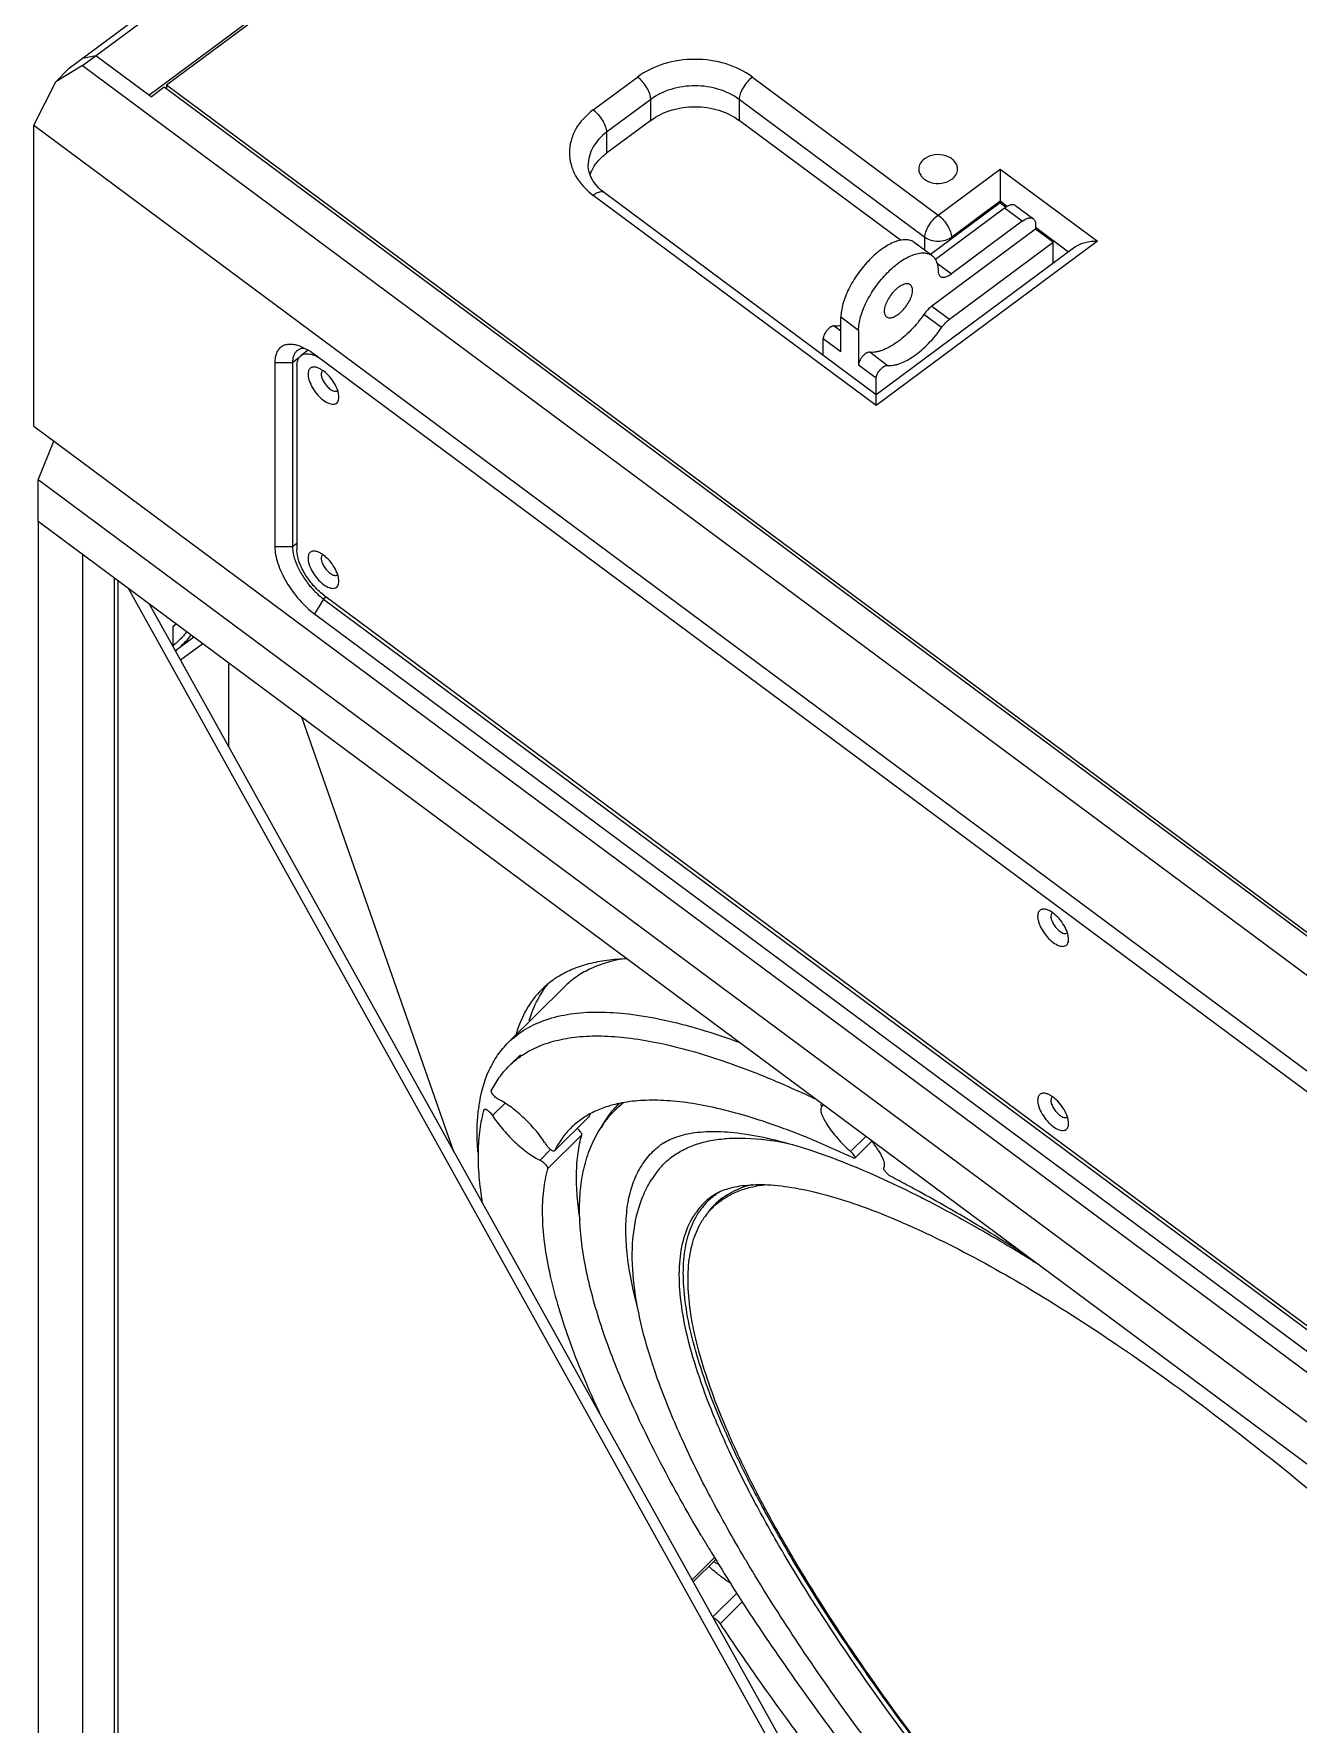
# Model space of a CAD drawing. Header units: millimetres. Extents: x 0 to 9253, y 0 to 2730.
# Drawn here: x 6046.7 to 6248.9, y 1097.7 to 1368.1 of the extents above; entities that cross this region are included whole.
import ezdxf

# ---------------------------------------------------------------- set-up
doc = ezdxf.new("R2010")
doc.units = ezdxf.units.MM
doc.layers.get('0').update_dxf_attribs({"lineweight": 13})

msp = doc.modelspace()

# ---------------------------------------------------------------- linework, layer by layer
at = {"color": 7, "linetype": 'Continuous'}
for p, q in [((6052.36, 1362.57), (6497.83, 1693.62)), ((6054.48, 1363), (6499.95, 1694.05)), ((6065.08, 1358.27), (6506.32, 1686.17)), ((6504.2, 1684.07), (6067.91, 1359.85)), ((6054.48, 1363), (6050.23, 1360.42)), ((6056.6, 1364.58), (6054.48, 1364.14)), ((6054.48, 1363), (6379.04, 1121.8)), ((6065.44, 1358.01), (6056.6, 1364.58)), ((6046.7, 1353.49), (6050.23, 1360.42)), ((6050.23, 1360.42), (6052.36, 1362.57)), ((6136.15, 1355.91), (6143.22, 1361.16)), ((6161.6, 1361.16), (6191.3, 1339.09)), ((6065.44, 1358.01), (6067.56, 1359.58)), ((6067.56, 1359.58), (6374.44, 1131.52)), ((6067.91, 1359.85), (6067.91, 1359.32)), ((6374.8, 1131.79), (6067.91, 1359.85)), ((6145.34, 1357.58), (6138.27, 1352.32)), ((6145.34, 1354.23), (6145.34, 1357.58)), ((6159.48, 1357.58), (6159.48, 1354.23)), ((6189.18, 1335.51), (6159.48, 1357.58)), ((6046.7, 1305.31), (6046.7, 1353.49)), ((6046.7, 1353.49), (6369.85, 1113.35)), ((6145.34, 1354.23), (6138.27, 1348.98)), ((6138.27, 1352.32), (6138.27, 1348.98)), ((6185.28, 1335.06), (6159.48, 1354.23)), ((6191.3, 1339.09), (6201.2, 1346.45)), ((6201.2, 1346.45), (6201.2, 1341.06)), ((6201.2, 1346.45), (6216.76, 1334.89)), ((6181.4, 1308.61), (6136.15, 1342.24)), ((6181.4, 1310.34), (6137.94, 1342.64)), ((6201.2, 1341.06), (6190.07, 1332.78)), ((6201.2, 1341.29), (6193.42, 1335.51)), ((6202.32, 1340.45), (6201.2, 1341.29)), ((6201.2, 1341.06), (6202.15, 1340.35)), ((6201.91, 1340.19), (6190.86, 1331.98)), ((6204.74, 1338.09), (6201.91, 1340.19)), ((6203.7, 1340.59), (6206.53, 1338.49)), ((6206.86, 1336.85), (6190.29, 1324.54)), ((6204.74, 1338.09), (6193.42, 1329.68)), ((6206.86, 1337.66), (6206.86, 1336.85)), ((6212.12, 1333.17), (6206.86, 1337.08)), ((6209.69, 1334.75), (6206.86, 1336.85)), ((6216.76, 1334.89), (6181.4, 1308.61)), ((6213.18, 1333.96), (6181.4, 1310.34)), ((6190.31, 1332.61), (6187.48, 1334.71)), ((6189.18, 1333.44), (6189.18, 1335.51)), ((6193.12, 1322.44), (6209.69, 1334.75)), ((6193.42, 1335.51), (6193.42, 1335.28)), ((6209.69, 1331.36), (6209.69, 1334.75)), ((6191.12, 1331.39), (6193.42, 1329.68)), ((6175.75, 1317.19), (6175.75, 1322.75)), ((6178.57, 1320.65), (6175.75, 1322.75)), ((6191.85, 1321.1), (6189.02, 1323.21)), ((6190.29, 1324.54), (6193.12, 1322.44)), ((6174.69, 1321.35), (6175.75, 1320.57)), ((6178.57, 1320.65), (6178.57, 1315.09)), ((6090.56, 1317.46), (6089.44, 1316.62)), ((6324.95, 1143.37), (6091.6, 1316.78)), ((6172.92, 1316.92), (6172.73, 1316.78)), ((6172.92, 1316.65), (6172.92, 1319.29)), ((6175.75, 1317.19), (6172.92, 1319.29)), ((6183.17, 1315.05), (6180.35, 1317.15)), ((6085.24, 1315.48), (6085.24, 1286.04)), ((6088.06, 1315.48), (6085.24, 1315.48)), ((6089.09, 1316.25), (6088.06, 1315.48)), ((6088.06, 1315.48), (6088.06, 1286.04)), ((6088.77, 1314.96), (6088.77, 1285.52)), ((6181.4, 1312.98), (6178.57, 1315.09)), ((6181.4, 1310.34), (6181.4, 1312.98)), ((6181.4, 1308.61), (6181.4, 1310.34)), ((6046.7, 1305.31), (6369.85, 1065.17)), ((6047.41, 1296.76), (6049.9, 1302.94)), ((6047.41, 1290.07), (6047.41, 1296.76)), ((6369.14, 1057.66), (6047.41, 1296.76)), ((6369.14, 1050.97), (6047.41, 1290.07)), ((6047.41, 1290.06), (6047.41, 959.51)), ((6054.48, 1284.81), (6047.41, 1290.06)), ((6054.48, 1284.81), (6054.48, 960.95)), ((6088.06, 1286.04), (6085.24, 1286.04)), ((6088.77, 1286.57), (6088.06, 1286.04)), ((6059.55, 1281.04), (6059.55, 964.88)), ((6060.13, 1280.61), (6060.13, 963.83)), ((6061.77, 1279.39), (6362.07, 739.45)), ((6362.07, 743.04), (6065.18, 1276.86)), ((6093.01, 1277.68), (6091.6, 1275.29)), ((6093.01, 1278.35), (6326.36, 1104.94)), ((6093.46, 1278.02), (6093.01, 1277.68)), ((6093.01, 1277.68), (6326.36, 1104.27)), ((6068.97, 1273.35), (6069.44, 1273.69)), ((6091.6, 1275.29), (6324.95, 1101.88)), ((6068.97, 1270.04), (6068.97, 1273.35)), ((6072.3, 1271.57), (6069.34, 1269.37)), ((6073.72, 1270.52), (6070.17, 1267.88)), ((6077.81, 1267.47), (6077.81, 1254.15)), ((6113.88, 1189.29), (6089.53, 1258.77)), ((6131.53, 1215.64), (6122.57, 1206.75)), ((6128.07, 1214.95), (6128.11, 1215.02)), ((6128.07, 1214.95), (6128.12, 1215.01)), ((6124.5, 1204.8), (6122.69, 1203)), ((6118.73, 1196.05), (6118.75, 1196.09)), ((6120.05, 1195.06), (6122.07, 1197.06)), ((6140.72, 1197.09), (6140.57, 1197.06)), ((6140.74, 1197.06), (6140.59, 1197.04)), ((6140.59, 1196.81), (6140.63, 1196.84)), ((6140.6, 1196.81), (6140.64, 1196.85)), ((6140.6, 1196.82), (6140.63, 1196.84)), ((6172.62, 1196.44), (6172.95, 1196.77)), ((6135.39, 1194.8), (6129.92, 1189.38)), ((6129.94, 1189.4), (6135.41, 1194.82)), ((6135.39, 1194.8), (6135.41, 1194.82)), ((6127.65, 1187.94), (6129.34, 1189.62)), ((6128.86, 1186.57), (6134.33, 1192)), ((6177.3, 1189.31), (6179.74, 1191.73)), ((6180.69, 1190.98), (6177.95, 1188.27)), ((6129.94, 1189.4), (6129.92, 1189.38)), ((6182.61, 1186.65), (6182.62, 1186.67)), ((6154.79, 1181.66), (6154.82, 1181.68)), ((6154.83, 1181.62), (6154.86, 1181.64)), ((6219.93, 1158.39), (6219.99, 1158.35)), ((6219.94, 1158.38), (6220, 1158.33)), ((6153.18, 1128.3), (6152.91, 1128.74)), ((6153.44, 1127.85), (6153.18, 1128.3)), ((6153.32, 1128.05), (6153.18, 1128.29)), ((6153.45, 1127.85), (6153.32, 1128.05)), ((6151.96, 1120.82), (6155.56, 1124.4)), ((6155.76, 1124.08), (6152.14, 1120.5)), ((6156.17, 1123.41), (6156.09, 1123.34)), ((6160.45, 1124.13), (6160.36, 1124.26)), ((6160.44, 1124.13), (6160.36, 1124.26)), ((6158.34, 1119.88), (6158.24, 1120.04)), ((6158.34, 1119.88), (6158.24, 1120.04)), ((6159.12, 1118.7), (6155.27, 1114.87)), ((6156.44, 1113.79), (6160.01, 1117.33))]:
    msp.add_line(p, q, dxfattribs=at)
for points in [[(6201.2, 1346.45), (6201.2, 1345.81), (6201.2, 1345.2), (6201.2, 1344.69), (6201.2, 1344.19), (6201.2, 1343.62), (6201.2, 1343.04), (6201.21, 1342.48), (6201.2, 1341.98), (6201.2, 1341.59), (6201.2, 1341.29)], [(6181.4, 1308.61), (6181.4, 1309.18), (6181.4, 1309.6), (6181.41, 1309.88), (6181.4, 1310.09), (6181.4, 1310.25), (6181.4, 1310.34), (6181.4, 1310.34)]]:
    msp.add_lwpolyline(points, dxfattribs=at)
for centre, radius, start, end in [((6141.36, 1343.6), 6.04, 156.4142, 161.8881), ((6093.15, 1313.84), 0.447, 122.3811, 126.6195), ((6095, 1311.35), 0.449, 306.6249, 310.7444), ((6093.15, 1284.4), 0.447, 122.3811, 126.6195), ((6095, 1281.91), 0.449, 306.6249, 310.7444), ((6099.89, 1286.86), 11.47, 229.0363, 231.1111), ((6099.29, 1286.12), 10.52, 231.1062, 233.3639), ((6209.82, 1227.14), 0.447, 122.3811, 126.6195), ((6211.67, 1224.64), 0.449, 306.6249, 310.7444), ((6132.97, 1192.51), 14.69, 123.5774, 124.283), ((6209.82, 1197.69), 0.447, 122.3811, 126.6195), ((6144.33, 1192.78), 26.72, 171.913, 172.7988), ((6148.77, 1188.23), 14.89, 151.364, 153.7418), ((6148.99, 1186.98), 12.93, 128.3503, 130.2875), ((6131.28, 1190.38), 3.53, 46.6315, 48.8029), ((6211.67, 1195.2), 0.449, 306.6249, 310.7444), ((6118.06, 1184.1), 12.3, 30.9756, 32.9376), ((6130.13, 1191.34), 1.78, 210.9889, 212.9243), ((6151.61, 1184.01), 7.9, 122.7145, 127.7559), ((6159.7, 1175.91), 16.78, 141.8827, 147.525), ((6155.97, 1178.81), 12.07, 138.6785, 141.7829), ((6161.86, 1173.07), 11.33, 129.8516, 138.432), ((6162.5, 1173.34), 11.34, 132.8111, 141.6405), ((6162.49, 1173.35), 11.33, 130.0744, 132.6106), ((6080.21, 985.4), 225.14, 61.4764, 61.5914), ((6162.36, 1172.69), 11.96, 145.2051, 148.0344), ((6162.17, 1172.83), 11.73, 143.8542, 145.1991), ((6161.98, 1172.97), 11.49, 138.456, 143.8641), ((6162.71, 1173.17), 11.62, 141.6425, 145.205), ((6163.36, 1172.19), 11.51, 139.7765, 145.6448), ((6163.42, 1172.76), 11.26, 134.3603, 142.1711), ((6163.15, 1172.36), 11.25, 138.6746, 139.7479), ((6163.11, 1172.4), 11.19, 131.9764, 138.6722), ((6163.67, 1171.98), 11.89, 145.6384, 147.9715), ((6398.17, 1273.02), 284.55, 210.6762, 211.0796), ((6408.86, 1279.48), 297.03, 211.0821, 211.6085), ((6421.55, 1287.3), 311.94, 211.611, 212.174), ((6384.07, 1256.38), 259.81, 210.5992, 210.7174), ((6429.95, 1292.59), 321.87, 212.1733, 212.4165)]:
    msp.add_arc(centre, radius, start, end, dxfattribs=at)
for points, knots in [([(6161.6, 1361.16), (6160.34, 1362.1), (6157.35, 1363.53), (6152.41, 1364.23), (6147.47, 1363.53), (6144.48, 1362.1), (6143.22, 1361.16)], [0, 0, 0, 0, 0.241803, 0.5, 0.758197, 1, 1, 1, 1]), ([(6145.34, 1357.58), (6145.34, 1357.88), (6145.19, 1358.54), (6144.74, 1359.5), (6144.07, 1360.41), (6143.52, 1360.94), (6143.22, 1361.16)], [0, 0, 0, 0, 0.211086, 0.466956, 0.740605, 1, 1, 1, 1]), ([(6161.6, 1361.16), (6161.31, 1360.94), (6160.75, 1360.41), (6160.09, 1359.5), (6159.63, 1358.54), (6159.48, 1357.88), (6159.48, 1357.58)], [0, 0, 0, 0, 0.259395, 0.533044, 0.788914, 1, 1, 1, 1]), ([(6159.48, 1357.58), (6158.51, 1358.3), (6156.21, 1359.4), (6152.41, 1359.94), (6148.61, 1359.4), (6146.31, 1358.3), (6145.34, 1357.58)], [0, 0, 0, 0, 0.2418, 0.5, 0.7582, 1, 1, 1, 1]), ([(6136.15, 1355.91), (6135.02, 1355.07), (6133.55, 1353.51), (6132.52, 1351), (6132.25, 1349.07), (6132.52, 1347.15), (6133.55, 1344.64), (6135.02, 1343.08), (6136.15, 1342.24)], [0, 0, 0, 0, 0.261049, 0.382251, 0.5, 0.617748, 0.738951, 1, 1, 1, 1]), ([(6136.15, 1355.91), (6136.44, 1355.68), (6137, 1355.16), (6137.66, 1354.24), (6138.12, 1353.29), (6138.27, 1352.62), (6138.27, 1352.32)], [0, 0, 0, 0, 0.259395, 0.533044, 0.788914, 1, 1, 1, 1]), ([(6145.34, 1354.23), (6146.31, 1354.95), (6148.61, 1356.05), (6152.41, 1356.59), (6156.21, 1356.05), (6158.51, 1354.95), (6159.48, 1354.23)], [0, 0, 0, 0, 0.241816, 0.5, 0.758184, 1, 1, 1, 1]), ([(6138.27, 1352.32), (6137.4, 1351.68), (6136.27, 1350.48), (6135.47, 1348.55), (6135.34, 1347.55), (6135.34, 1347.07)], [0, 0, 0, 0, 0.522092, 0.7645, 1, 1, 1, 1]), ([(6137.94, 1342.64), (6137.52, 1342.96), (6136.77, 1343.62), (6135.94, 1344.75), (6135.45, 1345.91), (6135.34, 1346.69), (6135.34, 1347.07)], [0, 0, 0, 0, 0.296094, 0.55715, 0.788423, 1, 1, 1, 1]), ([(6135.83, 1346.01), (6135.87, 1346.11), (6136.04, 1346.48), (6136.25, 1346.83), (6136.43, 1347.09)], [0, 0, 0, 0, 0.246369, 1, 1, 1, 1]), ([(6136.43, 1347.09), (6136.55, 1347.27), (6137.08, 1347.97), (6137.73, 1348.58), (6138.27, 1348.98)], [0, 0, 0, 0, 0.242036, 1, 1, 1, 1]), ([(6189.11, 1348.08), (6188.84, 1347.88), (6188.39, 1347.4), (6188.2, 1346.75), (6188.2, 1346.45)], [0, 0, 0, 0, 0.524128, 1, 1, 1, 1]), ([(6188.2, 1346.45), (6188.2, 1346.22), (6188.3, 1345.75), (6188.71, 1345.12), (6189.34, 1344.62), (6190.4, 1344.16), (6191.89, 1344.06), (6193.04, 1344.48), (6193.49, 1344.82)], [0, 0, 0, 0, 0.104031, 0.214548, 0.335073, 0.465394, 0.739348, 1, 1, 1, 1]), ([(6194.4, 1346.45), (6194.4, 1346.67), (6194.3, 1347.15), (6193.89, 1347.77), (6193.27, 1348.27), (6192.21, 1348.73), (6190.71, 1348.84), (6189.57, 1348.42), (6189.11, 1348.08)], [0, 0, 0, 0, 0.104031, 0.214548, 0.335073, 0.465394, 0.739348, 1, 1, 1, 1]), ([(6193.49, 1344.82), (6193.76, 1345.02), (6194.22, 1345.5), (6194.4, 1346.14), (6194.4, 1346.45)], [0, 0, 0, 0, 0.524128, 1, 1, 1, 1]), ([(6137.94, 1342.64), (6137.84, 1342.72), (6137.58, 1342.81), (6137.13, 1342.77), (6136.64, 1342.57), (6136.31, 1342.37), (6136.15, 1342.24)], [0, 0, 0, 0, 0.187712, 0.409297, 0.680789, 1, 1, 1, 1]), ([(6189.18, 1335.51), (6189.18, 1335.81), (6189.33, 1336.47), (6189.79, 1337.43), (6190.45, 1338.34), (6191.01, 1338.87), (6191.3, 1339.09)], [0, 0, 0, 0, 0.211086, 0.466956, 0.740605, 1, 1, 1, 1]), ([(6191.3, 1339.09), (6191.6, 1338.87), (6192.15, 1338.34), (6192.82, 1337.43), (6193.28, 1336.47), (6193.42, 1335.81), (6193.42, 1335.51)], [0, 0, 0, 0, 0.259395, 0.533044, 0.788914, 1, 1, 1, 1]), ([(6203.7, 1340.59), (6203.65, 1340.63), (6203.54, 1340.69), (6203.35, 1340.73), (6203.15, 1340.74), (6202.92, 1340.7), (6202.68, 1340.63), (6202.33, 1340.48), (6202.08, 1340.31), (6201.91, 1340.19)], [0, 0, 0, 0, 0.091985, 0.188735, 0.294106, 0.410639, 0.539589, 0.681283, 1, 1, 1, 1]), ([(6204.74, 1338.09), (6204.9, 1338.21), (6205.16, 1338.37), (6205.51, 1338.53), (6205.75, 1338.6), (6205.98, 1338.64), (6206.18, 1338.63), (6206.37, 1338.58), (6206.48, 1338.52), (6206.53, 1338.49)], [0, 0, 0, 0, 0.318717, 0.460411, 0.589361, 0.705894, 0.811265, 0.908015, 1, 1, 1, 1]), ([(6206.53, 1338.49), (6206.58, 1338.45), (6206.68, 1338.35), (6206.79, 1338.15), (6206.85, 1337.92), (6206.86, 1337.75), (6206.86, 1337.66)], [0, 0, 0, 0, 0.218788, 0.451834, 0.710267, 1, 1, 1, 1]), ([(6187.48, 1334.71), (6187.39, 1334.78), (6187.19, 1334.9), (6186.86, 1335.03), (6186.5, 1335.12), (6186.11, 1335.15), (6185.7, 1335.13), (6185.1, 1335.04), (6184.31, 1334.8), (6183.33, 1334.32), (6182.32, 1333.68), (6181.3, 1332.88), (6180.3, 1331.94), (6179.36, 1330.89), (6178.48, 1329.76), (6177.69, 1328.56), (6177.01, 1327.34), (6176.47, 1326.12), (6176.06, 1324.94), (6175.81, 1323.82), (6175.75, 1323.1), (6175.75, 1322.75)], [0, 0, 0, 0, 0.018366, 0.037136, 0.056677, 0.077299, 0.099238, 0.122663, 0.174271, 0.23239, 0.296587, 0.365996, 0.439449, 0.515573, 0.592874, 0.669806, 0.744837, 0.816522, 0.883577, 0.944964, 1, 1, 1, 1]), ([(6178.57, 1320.65), (6178.57, 1321), (6178.64, 1321.72), (6178.89, 1322.84), (6179.29, 1324.02), (6179.84, 1325.24), (6180.52, 1326.46), (6181.3, 1327.66), (6182.18, 1328.79), (6183.13, 1329.84), (6184.13, 1330.78), (6185.14, 1331.58), (6186.15, 1332.22), (6187.13, 1332.69), (6187.93, 1332.94), (6188.53, 1333.03), (6188.94, 1333.05), (6189.33, 1333.01), (6189.69, 1332.93), (6190.02, 1332.8), (6190.21, 1332.67), (6190.31, 1332.61)], [0, 0, 0, 0, 0.055035, 0.116421, 0.183476, 0.255162, 0.330195, 0.407128, 0.48443, 0.560555, 0.634008, 0.703417, 0.767614, 0.825732, 0.877339, 0.900763, 0.922702, 0.943324, 0.962865, 0.981634, 1, 1, 1, 1]), ([(6216.76, 1334.89), (6216.11, 1334.89), (6215.14, 1334.79), (6213.95, 1334.41), (6213.41, 1334.13), (6213.18, 1333.96)], [0, 0, 0, 0, 0.519973, 0.768555, 1, 1, 1, 1]), ([(6190.31, 1332.61), (6190.39, 1332.55), (6190.54, 1332.41), (6190.82, 1332.09), (6191.08, 1331.59), (6191.27, 1330.89), (6191.3, 1330.38), (6191.3, 1330.11)], [0, 0, 0, 0, 0.108702, 0.21927, 0.452188, 0.710327, 1, 1, 1, 1]), ([(6186.85, 1327.95), (6186.78, 1328), (6186.63, 1328.08), (6186.35, 1328.12), (6186.05, 1328.08), (6185.72, 1327.98), (6185.37, 1327.81), (6185.01, 1327.59), (6184.65, 1327.3), (6184.17, 1326.85), (6183.63, 1326.2), (6183.2, 1325.49), (6182.93, 1324.9), (6182.79, 1324.48), (6182.7, 1324.08), (6182.68, 1323.82), (6182.68, 1323.7)], [0, 0, 0, 0, 0.037027, 0.077108, 0.122425, 0.174061, 0.232211, 0.296442, 0.365887, 0.439379, 0.592771, 0.744696, 0.816423, 0.883508, 0.944943, 1, 1, 1, 1]), ([(6187.2, 1327.06), (6187.2, 1327.16), (6187.19, 1327.34), (6187.12, 1327.59), (6187.01, 1327.8), (6186.91, 1327.91), (6186.85, 1327.95)], [0, 0, 0, 0, 0.289769, 0.548155, 0.781197, 1, 1, 1, 1]), ([(6191.3, 1330.11), (6191.3, 1330.02), (6191.31, 1329.85), (6191.38, 1329.62), (6191.48, 1329.42), (6191.58, 1329.32), (6191.63, 1329.28)], [0, 0, 0, 0, 0.289733, 0.548166, 0.781212, 1, 1, 1, 1]), ([(6191.63, 1329.28), (6191.68, 1329.24), (6191.79, 1329.18), (6191.98, 1329.14), (6192.19, 1329.13), (6192.41, 1329.17), (6192.65, 1329.24), (6193, 1329.39), (6193.26, 1329.56), (6193.42, 1329.68)], [0, 0, 0, 0, 0.091985, 0.188735, 0.294106, 0.410639, 0.539589, 0.681283, 1, 1, 1, 1]), ([(6183.03, 1322.81), (6183.1, 1322.76), (6183.25, 1322.69), (6183.52, 1322.65), (6183.83, 1322.68), (6184.16, 1322.78), (6184.51, 1322.95), (6184.87, 1323.18), (6185.23, 1323.46), (6185.7, 1323.91), (6186.24, 1324.56), (6186.68, 1325.28), (6186.95, 1325.86), (6187.09, 1326.29), (6187.18, 1326.68), (6187.2, 1326.94), (6187.2, 1327.06)], [0, 0, 0, 0, 0.037027, 0.077108, 0.122425, 0.174061, 0.232211, 0.296442, 0.365887, 0.439379, 0.592771, 0.744696, 0.816423, 0.883508, 0.944943, 1, 1, 1, 1]), ([(6189.02, 1323.21), (6188.71, 1322.75), (6188.05, 1321.87), (6186.96, 1320.65), (6185.82, 1319.57), (6184.66, 1318.66), (6183.5, 1317.94), (6182.54, 1317.5), (6181.81, 1317.27), (6181.15, 1317.14), (6180.66, 1317.11), (6180.35, 1317.15)], [0, 0, 0, 0, 0.151319, 0.30062, 0.44458, 0.580129, 0.704691, 0.816418, 0.867221, 0.914652, 1, 1, 1, 1]), ([(6182.68, 1323.7), (6182.68, 1323.6), (6182.69, 1323.42), (6182.75, 1323.17), (6182.87, 1322.96), (6182.97, 1322.86), (6183.03, 1322.81)], [0, 0, 0, 0, 0.289769, 0.548155, 0.781197, 1, 1, 1, 1]), ([(6190.29, 1324.54), (6190.05, 1324.36), (6189.59, 1323.95), (6189.21, 1323.47), (6189.02, 1323.21)], [0, 0, 0, 0, 0.484519, 1, 1, 1, 1]), ([(6191.85, 1321.1), (6192.03, 1321.36), (6192.42, 1321.84), (6192.88, 1322.26), (6193.12, 1322.44)], [0, 0, 0, 0, 0.515481, 1, 1, 1, 1]), ([(6174.69, 1321.35), (6174.6, 1321.36), (6174.47, 1321.34), (6174.29, 1321.27), (6174.08, 1321.16), (6173.82, 1320.97), (6173.54, 1320.68), (6173.28, 1320.34), (6173.09, 1319.98), (6172.96, 1319.63), (6172.92, 1319.4), (6172.92, 1319.29)], [0, 0, 0, 0, 0.087361, 0.13939, 0.196911, 0.32627, 0.469171, 0.616916, 0.760105, 0.88998, 1, 1, 1, 1]), ([(6175.74, 1321.4), (6175.65, 1321.38), (6175.3, 1321.33), (6174.95, 1321.32), (6174.69, 1321.35)], [0, 0, 0, 0, 0.265014, 1, 1, 1, 1]), ([(6183.17, 1315.05), (6183.48, 1315.01), (6183.98, 1315.03), (6184.64, 1315.17), (6185.37, 1315.4), (6186.33, 1315.83), (6187.49, 1316.56), (6188.65, 1317.47), (6189.79, 1318.55), (6190.88, 1319.77), (6191.54, 1320.65), (6191.85, 1321.1)], [0, 0, 0, 0, 0.085348, 0.132779, 0.183582, 0.295309, 0.419871, 0.55542, 0.69938, 0.848681, 1, 1, 1, 1]), ([(6088.91, 1318.21), (6088.65, 1318.29), (6088.15, 1318.4), (6087.42, 1318.43), (6086.77, 1318.3), (6086.21, 1318), (6085.77, 1317.55), (6085.46, 1316.97), (6085.27, 1316.26), (6085.24, 1315.75), (6085.24, 1315.48)], [0, 0, 0, 0, 0.1449, 0.27404, 0.390585, 0.499992, 0.609373, 0.725918, 0.855192, 1, 1, 1, 1]), ([(6088.84, 1317.42), (6088.71, 1317.33), (6088.48, 1317.09), (6088.24, 1316.64), (6088.09, 1316.09), (6088.06, 1315.69), (6088.06, 1315.48)], [0, 0, 0, 0, 0.21876, 0.451848, 0.71039, 1, 1, 1, 1]), ([(6088.77, 1314.96), (6088.77, 1315.14), (6088.8, 1315.48), (6088.92, 1315.95), (6089.13, 1316.34), (6089.33, 1316.54), (6089.44, 1316.62)], [0, 0, 0, 0, 0.28961, 0.548156, 0.781243, 1, 1, 1, 1]), ([(6090, 1317.76), (6089.79, 1317.77), (6089.37, 1317.72), (6089, 1317.54), (6088.84, 1317.42)], [0, 0, 0, 0, 0.52289, 1, 1, 1, 1]), ([(6091.6, 1316.78), (6091.16, 1317.1), (6090.3, 1317.66), (6089.36, 1318.08), (6088.91, 1318.21)], [0, 0, 0, 0, 0.534394, 1, 1, 1, 1]), ([(6089.44, 1316.62), (6089.53, 1316.69), (6089.73, 1316.81), (6090.22, 1316.94), (6090.63, 1316.91), (6090.89, 1316.86)], [0, 0, 0, 0, 0.226256, 0.463261, 1, 1, 1, 1]), ([(6090.89, 1316.86), (6090.99, 1316.84), (6091.42, 1316.73), (6091.84, 1316.55), (6092.14, 1316.38)], [0, 0, 0, 0, 0.228221, 1, 1, 1, 1]), ([(6180.35, 1317.15), (6180.26, 1317.16), (6180.12, 1317.14), (6179.94, 1317.07), (6179.74, 1316.96), (6179.48, 1316.77), (6179.19, 1316.47), (6178.94, 1316.14), (6178.74, 1315.78), (6178.61, 1315.43), (6178.57, 1315.19), (6178.57, 1315.09)], [0, 0, 0, 0, 0.087361, 0.13939, 0.196911, 0.32627, 0.469171, 0.616916, 0.760105, 0.88998, 1, 1, 1, 1]), ([(6091.97, 1314.71), (6091.78, 1314.76), (6091.49, 1314.81), (6091.14, 1314.74), (6090.92, 1314.63), (6090.75, 1314.45), (6090.63, 1314.22), (6090.55, 1313.95), (6090.54, 1313.75), (6090.54, 1313.65)], [0, 0, 0, 0, 0.273114, 0.389814, 0.499344, 0.608864, 0.72563, 0.85513, 1, 1, 1, 1]), ([(6093.01, 1314.15), (6092.84, 1314.27), (6092.51, 1314.49), (6092.14, 1314.65), (6091.97, 1314.71)], [0, 0, 0, 0, 0.534101, 1, 1, 1, 1]), ([(6092.88, 1314.2), (6092.83, 1314.16), (6092.74, 1314.05), (6092.69, 1313.91), (6092.68, 1313.84)], [0, 0, 0, 0, 0.469681, 1, 1, 1, 1]), ([(6095.49, 1309.97), (6095.49, 1310.13), (6095.45, 1310.48), (6095.25, 1311.24), (6094.78, 1312.21), (6094.01, 1313.27), (6093.36, 1313.89), (6093.01, 1314.15)], [0, 0, 0, 0, 0.098985, 0.211627, 0.467307, 0.740736, 1, 1, 1, 1]), ([(6181.4, 1312.98), (6181.4, 1313.09), (6181.44, 1313.32), (6181.57, 1313.67), (6181.77, 1314.03), (6182.02, 1314.37), (6182.31, 1314.66), (6182.57, 1314.86), (6182.77, 1314.97), (6182.95, 1315.03), (6183.09, 1315.06), (6183.17, 1315.05)], [0, 0, 0, 0, 0.11002, 0.239895, 0.383084, 0.530829, 0.67373, 0.803089, 0.86061, 0.912639, 1, 1, 1, 1]), ([(6090.54, 1313.65), (6090.54, 1313.48), (6090.58, 1313.13), (6090.78, 1312.38), (6091.25, 1311.4), (6092.02, 1310.34), (6092.67, 1309.72), (6093.01, 1309.46)], [0, 0, 0, 0, 0.098985, 0.211627, 0.467307, 0.740736, 1, 1, 1, 1]), ([(6092.68, 1313.84), (6092.68, 1313.83), (6092.66, 1313.76), (6092.66, 1313.7), (6092.66, 1313.65)], [0, 0, 0, 0, 0.23869, 1, 1, 1, 1]), ([(6092.66, 1313.65), (6092.66, 1313.44), (6092.76, 1313), (6093.06, 1312.37), (6093.51, 1311.76), (6093.88, 1311.4), (6094.08, 1311.26)], [0, 0, 0, 0, 0.211112, 0.466962, 0.740574, 1, 1, 1, 1]), ([(6094.08, 1311.26), (6094.19, 1311.17), (6094.4, 1311.04), (6094.73, 1310.91), (6095.03, 1310.88), (6095.2, 1310.94), (6095.27, 1310.99)], [0, 0, 0, 0, 0.319509, 0.590631, 0.812197, 1, 1, 1, 1]), ([(6093.01, 1309.46), (6093.3, 1309.25), (6093.75, 1308.98), (6094.37, 1308.82), (6094.75, 1308.83), (6095.08, 1308.95), (6095.33, 1309.21), (6095.46, 1309.56), (6095.49, 1309.83), (6095.49, 1309.97)], [0, 0, 0, 0, 0.323765, 0.455167, 0.567283, 0.6667, 0.764673, 0.873334, 1, 1, 1, 1]), ([(6085.24, 1286.04), (6085.24, 1285.62), (6085.34, 1284.71), (6085.71, 1283.32), (6086.3, 1281.86), (6087.36, 1279.85), (6089.05, 1277.54), (6090.71, 1275.95), (6091.6, 1275.29)], [0, 0, 0, 0, 0.098988, 0.211541, 0.335389, 0.467495, 0.740844, 1, 1, 1, 1]), ([(6088.06, 1286.04), (6088.06, 1285.94), (6088.08, 1285.49), (6088.15, 1285.04), (6088.23, 1284.71)], [0, 0, 0, 0, 0.232521, 1, 1, 1, 1]), ([(6088.23, 1284.71), (6088.37, 1284.13), (6088.79, 1282.93), (6089.72, 1281.22), (6090.92, 1279.6), (6091.87, 1278.64), (6092.37, 1278.2)], [0, 0, 0, 0, 0.228647, 0.482488, 0.745377, 1, 1, 1, 1]), ([(6093.01, 1278.35), (6092.42, 1278.79), (6091.31, 1279.85), (6089.98, 1281.67), (6089.18, 1283.34), (6088.84, 1284.63), (6088.77, 1285.24), (6088.77, 1285.52)], [0, 0, 0, 0, 0.25925, 0.532698, 0.788382, 0.900976, 1, 1, 1, 1]), ([(6091.97, 1285.26), (6091.78, 1285.32), (6091.49, 1285.37), (6091.14, 1285.3), (6090.92, 1285.18), (6090.75, 1285.01), (6090.63, 1284.78), (6090.55, 1284.51), (6090.54, 1284.31), (6090.54, 1284.2)], [0, 0, 0, 0, 0.273114, 0.389814, 0.499344, 0.608864, 0.72563, 0.85513, 1, 1, 1, 1]), ([(6090.54, 1284.2), (6090.54, 1284.04), (6090.58, 1283.69), (6090.78, 1282.93), (6091.25, 1281.96), (6092.02, 1280.9), (6092.67, 1280.28), (6093.01, 1280.02)], [0, 0, 0, 0, 0.098985, 0.211627, 0.467307, 0.740736, 1, 1, 1, 1]), ([(6093.01, 1284.71), (6092.84, 1284.83), (6092.51, 1285.05), (6092.14, 1285.21), (6091.97, 1285.26)], [0, 0, 0, 0, 0.534101, 1, 1, 1, 1]), ([(6092.68, 1284.4), (6092.68, 1284.38), (6092.66, 1284.32), (6092.66, 1284.25), (6092.66, 1284.2)], [0, 0, 0, 0, 0.23869, 1, 1, 1, 1]), ([(6092.66, 1284.2), (6092.66, 1284), (6092.76, 1283.56), (6093.06, 1282.92), (6093.51, 1282.31), (6093.88, 1281.96), (6094.08, 1281.81)], [0, 0, 0, 0, 0.211112, 0.466962, 0.740574, 1, 1, 1, 1]), ([(6092.88, 1284.76), (6092.83, 1284.72), (6092.74, 1284.61), (6092.69, 1284.47), (6092.68, 1284.4)], [0, 0, 0, 0, 0.469681, 1, 1, 1, 1]), ([(6095.49, 1280.53), (6095.49, 1280.69), (6095.45, 1281.04), (6095.25, 1281.8), (6094.78, 1282.77), (6094.01, 1283.83), (6093.36, 1284.45), (6093.01, 1284.71)], [0, 0, 0, 0, 0.098985, 0.211627, 0.467307, 0.740736, 1, 1, 1, 1]), ([(6094.08, 1281.81), (6094.19, 1281.73), (6094.4, 1281.59), (6094.73, 1281.46), (6095.03, 1281.44), (6095.2, 1281.5), (6095.27, 1281.55)], [0, 0, 0, 0, 0.319509, 0.590631, 0.812197, 1, 1, 1, 1]), ([(6093.01, 1280.02), (6093.3, 1279.81), (6093.75, 1279.54), (6094.37, 1279.38), (6094.75, 1279.38), (6095.08, 1279.51), (6095.33, 1279.77), (6095.46, 1280.12), (6095.49, 1280.38), (6095.49, 1280.53)], [0, 0, 0, 0, 0.323765, 0.455167, 0.567283, 0.6667, 0.764673, 0.873334, 1, 1, 1, 1]), ([(6068.97, 1273.24), (6069.01, 1273.28), (6069.17, 1273.42), (6069.32, 1273.58), (6069.43, 1273.7)], [0, 0, 0, 0, 0.245085, 1, 1, 1, 1]), ([(6071.15, 1272.42), (6070.98, 1272.22), (6070.32, 1271.42), (6069.57, 1270.7), (6068.97, 1270.21)], [0, 0, 0, 0, 0.25809, 1, 1, 1, 1]), ([(6069.32, 1269.41), (6069.55, 1269.58), (6070.47, 1270.32), (6071.29, 1271.19), (6071.85, 1271.9)], [0, 0, 0, 0, 0.237188, 1, 1, 1, 1]), ([(6208.64, 1228), (6208.45, 1228.06), (6208.17, 1228.11), (6207.81, 1228.04), (6207.59, 1227.92), (6207.42, 1227.75), (6207.3, 1227.52), (6207.23, 1227.24), (6207.21, 1227.05), (6207.21, 1226.94)], [0, 0, 0, 0, 0.273114, 0.389814, 0.499344, 0.608864, 0.72563, 0.85513, 1, 1, 1, 1]), ([(6209.69, 1227.44), (6209.52, 1227.57), (6209.18, 1227.79), (6208.82, 1227.95), (6208.64, 1228)], [0, 0, 0, 0, 0.534101, 1, 1, 1, 1]), ([(6209.55, 1227.5), (6209.5, 1227.46), (6209.41, 1227.35), (6209.37, 1227.21), (6209.35, 1227.14)], [0, 0, 0, 0, 0.469681, 1, 1, 1, 1]), ([(6212.16, 1223.26), (6212.16, 1223.43), (6212.12, 1223.78), (6211.92, 1224.53), (6211.46, 1225.5), (6210.68, 1226.57), (6210.03, 1227.19), (6209.69, 1227.44)], [0, 0, 0, 0, 0.098985, 0.211627, 0.467307, 0.740736, 1, 1, 1, 1]), ([(6207.21, 1226.94), (6207.21, 1226.78), (6207.25, 1226.42), (6207.45, 1225.67), (6207.92, 1224.7), (6208.69, 1223.63), (6209.34, 1223.02), (6209.69, 1222.76)], [0, 0, 0, 0, 0.098985, 0.211627, 0.467307, 0.740736, 1, 1, 1, 1]), ([(6209.35, 1227.14), (6209.35, 1227.12), (6209.34, 1227.06), (6209.33, 1226.99), (6209.33, 1226.94)], [0, 0, 0, 0, 0.23869, 1, 1, 1, 1]), ([(6209.33, 1226.94), (6209.33, 1226.74), (6209.43, 1226.3), (6209.74, 1225.66), (6210.18, 1225.05), (6210.55, 1224.7), (6210.75, 1224.55)], [0, 0, 0, 0, 0.211112, 0.466962, 0.740574, 1, 1, 1, 1]), ([(6209.69, 1222.76), (6209.98, 1222.54), (6210.42, 1222.28), (6211.04, 1222.12), (6211.43, 1222.12), (6211.76, 1222.25), (6212, 1222.5), (6212.14, 1222.86), (6212.16, 1223.12), (6212.16, 1223.26)], [0, 0, 0, 0, 0.323765, 0.455167, 0.567283, 0.6667, 0.764673, 0.873334, 1, 1, 1, 1]), ([(6210.75, 1224.55), (6210.86, 1224.47), (6211.07, 1224.33), (6211.4, 1224.2), (6211.7, 1224.17), (6211.88, 1224.24), (6211.94, 1224.28)], [0, 0, 0, 0, 0.319509, 0.590631, 0.812197, 1, 1, 1, 1]), ([(6141.57, 1220.12), (6140.49, 1220.09), (6138.41, 1219.95), (6135.44, 1219.39), (6132.76, 1218.5), (6131.14, 1217.66), (6130.4, 1217.19)], [0, 0, 0, 0, 0.277823, 0.534614, 0.773843, 1, 1, 1, 1]), ([(6140.72, 1220.09), (6138.94, 1219.77), (6136.37, 1219.01), (6133.37, 1217.27), (6132.1, 1216.21), (6131.53, 1215.64)], [0, 0, 0, 0, 0.523004, 0.764637, 1, 1, 1, 1]), ([(6130.4, 1217.19), (6130.17, 1217.05), (6129.28, 1216.45), (6128.46, 1215.76), (6127.89, 1215.2)], [0, 0, 0, 0, 0.252651, 1, 1, 1, 1]), ([(6127.89, 1215.2), (6126.95, 1214.27), (6125.28, 1212.07), (6124.24, 1209.51), (6123.85, 1208.16)], [0, 0, 0, 0, 0.484037, 1, 1, 1, 1]), ([(6125.9, 1210.2), (6126.03, 1210.63), (6126.57, 1212.29), (6127.35, 1213.88), (6128.07, 1214.95)], [0, 0, 0, 0, 0.260799, 1, 1, 1, 1]), ([(6128.11, 1215.02), (6128.18, 1215.12), (6128.44, 1215.5), (6128.73, 1215.88), (6128.95, 1216.15)], [0, 0, 0, 0, 0.251349, 1, 1, 1, 1]), ([(6122.57, 1206.75), (6123.39, 1207.56), (6125.28, 1209.03), (6128.67, 1210.55), (6132.6, 1211.45), (6137.06, 1211.72), (6142.02, 1211.38), (6147.48, 1210.43), (6153.4, 1208.89), (6157.46, 1207.52), (6159.57, 1206.75)], [0, 0, 0, 0, 0.089148, 0.182954, 0.285368, 0.399332, 0.526816, 0.669047, 0.826686, 1, 1, 1, 1]), ([(6117.88, 1196.54), (6118.16, 1198.52), (6118.91, 1201.4), (6120.78, 1204.73), (6121.94, 1206.13), (6122.57, 1206.75)], [0, 0, 0, 0, 0.526721, 0.767037, 1, 1, 1, 1]), ([(6124.85, 1204.75), (6125.69, 1205.31), (6127.54, 1206.28), (6130.67, 1207.25), (6134.18, 1207.78), (6138.07, 1207.85), (6142.32, 1207.48), (6146.93, 1206.68), (6151.89, 1205.44), (6155.28, 1204.37), (6157.03, 1203.77)], [0, 0, 0, 0, 0.090955, 0.188187, 0.294122, 0.410549, 0.538706, 0.679395, 0.833088, 1, 1, 1, 1]), ([(6122.69, 1203), (6122.85, 1203.15), (6123.47, 1203.75), (6124.16, 1204.29), (6124.7, 1204.65)], [0, 0, 0, 0, 0.248906, 1, 1, 1, 1]), ([(6157.03, 1203.77), (6159.38, 1202.96), (6164.25, 1201.1), (6169, 1198.98), (6171.46, 1197.82)], [0, 0, 0, 0, 0.478691, 1, 1, 1, 1]), ([(6119.85, 1199), (6120.22, 1199.75), (6121.05, 1201.17), (6122.12, 1202.43), (6122.69, 1203)], [0, 0, 0, 0, 0.506674, 1, 1, 1, 1]), ([(6119.99, 1198.6), (6119.94, 1198.68), (6119.88, 1198.79), (6119.84, 1198.93), (6119.84, 1198.99), (6119.85, 1199)], [0, 0, 0, 0, 0.631765, 0.847033, 1, 1, 1, 1]), ([(6121.04, 1197.63), (6120.94, 1197.67), (6120.75, 1197.79), (6120.47, 1198.03), (6120.21, 1198.3), (6120.05, 1198.5), (6119.99, 1198.6)], [0, 0, 0, 0, 0.209202, 0.471658, 0.749048, 1, 1, 1, 1]), ([(6208.64, 1198.56), (6208.45, 1198.62), (6208.17, 1198.67), (6207.81, 1198.59), (6207.59, 1198.48), (6207.42, 1198.3), (6207.3, 1198.08), (6207.23, 1197.8), (6207.21, 1197.6), (6207.21, 1197.5)], [0, 0, 0, 0, 0.273114, 0.389814, 0.499344, 0.608864, 0.72563, 0.85513, 1, 1, 1, 1]), ([(6209.69, 1198), (6209.52, 1198.13), (6209.18, 1198.35), (6208.82, 1198.51), (6208.64, 1198.56)], [0, 0, 0, 0, 0.534101, 1, 1, 1, 1]), ([(6209.35, 1197.7), (6209.35, 1197.68), (6209.34, 1197.62), (6209.33, 1197.55), (6209.33, 1197.5)], [0, 0, 0, 0, 0.23869, 1, 1, 1, 1]), ([(6209.55, 1198.05), (6209.5, 1198.01), (6209.41, 1197.9), (6209.37, 1197.77), (6209.35, 1197.7)], [0, 0, 0, 0, 0.469681, 1, 1, 1, 1]), ([(6212.16, 1193.82), (6212.16, 1193.99), (6212.12, 1194.34), (6211.92, 1195.09), (6211.46, 1196.06), (6210.68, 1197.13), (6210.03, 1197.74), (6209.69, 1198)], [0, 0, 0, 0, 0.098985, 0.211627, 0.467307, 0.740736, 1, 1, 1, 1]), ([(6117.7, 1189.19), (6117.66, 1189.81), (6117.53, 1192.12), (6117.61, 1194.45), (6117.82, 1196.13)], [0, 0, 0, 0, 0.266111, 1, 1, 1, 1]), ([(6118.46, 1181.04), (6118.23, 1182.46), (6117.87, 1185.19), (6117.72, 1189.14), (6117.96, 1192.74), (6118.42, 1195), (6118.73, 1196.05)], [0, 0, 0, 0, 0.285106, 0.545418, 0.782808, 1, 1, 1, 1]), ([(6118.75, 1196.09), (6118.76, 1196.1), (6118.8, 1196.12), (6118.87, 1196.11), (6118.95, 1196.08), (6119.06, 1196.03), (6119.17, 1195.96), (6119.34, 1195.84), (6119.47, 1195.73), (6119.55, 1195.65)], [0, 0, 0, 0, 0.053324, 0.123727, 0.218094, 0.337203, 0.478907, 0.639779, 1, 1, 1, 1]), ([(6119.55, 1195.65), (6119.65, 1195.56), (6119.83, 1195.37), (6119.99, 1195.16), (6120.05, 1195.06)], [0, 0, 0, 0, 0.529657, 1, 1, 1, 1]), ([(6120.05, 1195.06), (6120.27, 1194.71), (6120.75, 1194.01), (6121.58, 1192.96), (6122.52, 1191.91), (6123.21, 1191.23), (6123.56, 1190.89)], [0, 0, 0, 0, 0.222874, 0.470408, 0.732945, 1, 1, 1, 1]), ([(6128.38, 1190.78), (6128.16, 1191.12), (6127.67, 1191.81), (6126.84, 1192.83), (6125.91, 1193.86), (6124.91, 1194.83), (6123.9, 1195.73), (6122.9, 1196.52), (6121.95, 1197.15), (6121.33, 1197.49), (6121.04, 1197.63)], [0, 0, 0, 0, 0.119671, 0.250903, 0.388836, 0.52827, 0.663925, 0.790715, 0.904019, 1, 1, 1, 1]), ([(6140.57, 1197.06), (6139.77, 1196.9), (6138.24, 1196.51), (6136.09, 1195.64), (6134.18, 1194.5), (6133.06, 1193.57), (6132.55, 1193.06)], [0, 0, 0, 0, 0.268964, 0.522071, 0.763953, 1, 1, 1, 1]), ([(6152.91, 1128.74), (6150.69, 1132.52), (6146.62, 1139.83), (6141.46, 1150.57), (6137.57, 1160.51), (6134.99, 1169.59), (6133.95, 1176.68), (6133.94, 1181.86), (6134.33, 1185.41), (6135.17, 1188.74), (6136.48, 1191.81), (6138.27, 1194.56), (6139.78, 1196.12), (6140.6, 1196.81)], [0, 0, 0, 0, 0.178134, 0.339651, 0.483949, 0.611182, 0.722632, 0.773399, 0.821497, 0.867524, 0.912308, 0.956325, 1, 1, 1, 1]), ([(6140.39, 1197.05), (6139.78, 1196.52), (6138.66, 1195.3), (6137.79, 1193.9), (6137.42, 1193.17)], [0, 0, 0, 0, 0.49409, 1, 1, 1, 1]), ([(6177.7, 1188.3), (6175.81, 1189.19), (6172.12, 1190.85), (6166.67, 1193.02), (6161.53, 1194.77), (6156.7, 1196.1), (6152.2, 1197.02), (6148.04, 1197.5), (6144.24, 1197.56), (6141.84, 1197.3), (6140.72, 1197.09)], [0, 0, 0, 0, 0.162936, 0.314969, 0.455926, 0.585784, 0.704658, 0.812869, 0.911004, 1, 1, 1, 1]), ([(6172.49, 1196.85), (6172.52, 1196.8), (6172.57, 1196.72), (6172.62, 1196.61), (6172.64, 1196.52), (6172.64, 1196.46), (6172.62, 1196.44)], [0, 0, 0, 0, 0.351435, 0.636568, 0.84982, 1, 1, 1, 1]), ([(6172.62, 1196.44), (6172.55, 1196.31), (6172.51, 1196.04), (6172.56, 1195.67), (6172.66, 1195.32), (6172.81, 1194.94), (6173.09, 1194.35), (6173.35, 1193.91), (6173.55, 1193.6)], [0, 0, 0, 0, 0.15009, 0.248094, 0.363708, 0.497355, 0.648677, 1, 1, 1, 1]), ([(6207.21, 1197.5), (6207.21, 1197.33), (6207.25, 1196.98), (6207.45, 1196.23), (6207.92, 1195.26), (6208.69, 1194.19), (6209.34, 1193.58), (6209.69, 1193.32)], [0, 0, 0, 0, 0.098985, 0.211627, 0.467307, 0.740736, 1, 1, 1, 1]), ([(6209.33, 1197.5), (6209.33, 1197.3), (6209.43, 1196.86), (6209.74, 1196.22), (6210.18, 1195.61), (6210.55, 1195.26), (6210.75, 1195.11)], [0, 0, 0, 0, 0.211112, 0.466962, 0.740574, 1, 1, 1, 1]), ([(6210.75, 1195.11), (6210.86, 1195.03), (6211.07, 1194.89), (6211.4, 1194.76), (6211.7, 1194.73), (6211.88, 1194.79), (6211.94, 1194.84)], [0, 0, 0, 0, 0.319509, 0.590631, 0.812197, 1, 1, 1, 1]), ([(6132.55, 1193.06), (6132.03, 1192.54), (6131.05, 1191.38), (6130.28, 1190.08), (6129.94, 1189.4)], [0, 0, 0, 0, 0.493452, 1, 1, 1, 1]), ([(6134.33, 1192), (6134.34, 1192.02), (6134.33, 1192.07), (6134.31, 1192.16), (6134.25, 1192.27), (6134.15, 1192.45), (6133.97, 1192.68), (6133.8, 1192.86), (6133.71, 1192.94)], [0, 0, 0, 0, 0.059199, 0.140545, 0.245014, 0.370691, 0.669968, 1, 1, 1, 1]), ([(6147.34, 1190.66), (6148.01, 1191.09), (6149.66, 1191.83), (6152.6, 1192.45), (6156.23, 1192.61), (6160.55, 1192.19), (6165.48, 1191.18), (6171, 1189.56), (6177.03, 1187.33), (6181.17, 1185.53), (6183.31, 1184.53)], [0, 0, 0, 0, 0.063907, 0.142363, 0.238303, 0.353147, 0.487137, 0.639949, 0.8111, 1, 1, 1, 1]), ([(6173.55, 1193.6), (6173.78, 1193.24), (6174.31, 1192.5), (6175.2, 1191.41), (6176.21, 1190.33), (6176.93, 1189.64), (6177.3, 1189.31)], [0, 0, 0, 0, 0.226723, 0.476075, 0.737567, 1, 1, 1, 1]), ([(6209.69, 1193.32), (6209.98, 1193.1), (6210.42, 1192.83), (6211.04, 1192.68), (6211.43, 1192.68), (6211.76, 1192.81), (6212, 1193.06), (6212.14, 1193.42), (6212.16, 1193.68), (6212.16, 1193.82)], [0, 0, 0, 0, 0.323765, 0.455167, 0.567283, 0.6667, 0.764673, 0.873334, 1, 1, 1, 1]), ([(6123.56, 1190.89), (6123.92, 1190.56), (6124.62, 1189.93), (6125.69, 1189.09), (6126.69, 1188.42), (6127.34, 1188.07), (6127.65, 1187.94)], [0, 0, 0, 0, 0.289887, 0.560298, 0.800053, 1, 1, 1, 1]), ([(6129.92, 1189.38), (6129.91, 1189.37), (6129.89, 1189.35), (6129.84, 1189.35), (6129.78, 1189.36), (6129.68, 1189.4), (6129.53, 1189.48), (6129.35, 1189.61), (6129.15, 1189.78), (6128.96, 1189.97), (6128.78, 1190.17), (6128.68, 1190.31), (6128.64, 1190.38)], [0, 0, 0, 0, 0.022742, 0.050272, 0.085207, 0.128407, 0.239036, 0.377108, 0.533537, 0.697226, 0.856557, 1, 1, 1, 1]), ([(6134.07, 1178.32), (6133.85, 1179.61), (6133.54, 1182.1), (6133.41, 1185.69), (6133.64, 1188.98), (6134.05, 1191.03), (6134.33, 1192)], [0, 0, 0, 0, 0.284518, 0.544667, 0.78228, 1, 1, 1, 1]), ([(6143.25, 1164.36), (6142.84, 1165.86), (6142.16, 1168.75), (6141.52, 1172.95), (6141.3, 1176.79), (6141.5, 1180.27), (6142.14, 1183.38), (6143.22, 1186.1), (6144.75, 1188.42), (6146.05, 1189.68), (6146.75, 1190.22)], [0, 0, 0, 0, 0.168709, 0.32221, 0.46114, 0.586604, 0.700327, 0.80479, 0.903336, 1, 1, 1, 1]), ([(6146.91, 1186.78), (6147.39, 1187.33), (6148.47, 1188.34), (6150.36, 1189.57), (6152.54, 1190.5), (6154.97, 1191.13), (6157.66, 1191.46), (6161.76, 1191.51), (6164.95, 1191.09), (6167.12, 1190.67)], [0, 0, 0, 0, 0.101539, 0.20504, 0.313448, 0.429293, 0.554583, 0.69084, 1, 1, 1, 1]), ([(6182.69, 1186.81), (6182.73, 1186.9), (6182.76, 1187.14), (6182.71, 1187.53), (6182.57, 1187.99), (6182.33, 1188.52), (6182.02, 1189.11), (6181.46, 1189.98), (6180.98, 1190.63), (6180.62, 1191.07)], [0, 0, 0, 0, 0.063456, 0.143559, 0.242783, 0.361429, 0.498499, 0.652229, 1, 1, 1, 1]), ([(6127.65, 1187.94), (6127.7, 1187.92), (6127.79, 1187.87), (6127.99, 1187.73), (6128.14, 1187.61), (6128.24, 1187.52)], [0, 0, 0, 0, 0.199961, 0.439821, 1, 1, 1, 1]), ([(6128.24, 1187.52), (6128.33, 1187.43), (6128.5, 1187.25), (6128.68, 1187.02), (6128.78, 1186.85), (6128.84, 1186.74), (6128.86, 1186.65), (6128.86, 1186.59), (6128.86, 1186.57)], [0, 0, 0, 0, 0.330032, 0.629309, 0.754987, 0.859456, 0.940801, 1, 1, 1, 1]), ([(6177.3, 1189.31), (6177.4, 1189.21), (6177.6, 1189.02), (6177.76, 1188.8), (6177.83, 1188.69)], [0, 0, 0, 0, 0.523977, 1, 1, 1, 1]), ([(6177.95, 1188.27), (6177.94, 1188.26), (6177.91, 1188.25), (6177.85, 1188.25), (6177.78, 1188.26), (6177.73, 1188.28), (6177.7, 1188.3)], [0, 0, 0, 0, 0.167512, 0.378809, 0.655162, 1, 1, 1, 1]), ([(6177.83, 1188.69), (6177.86, 1188.65), (6177.92, 1188.56), (6177.97, 1188.43), (6177.99, 1188.31), (6177.95, 1188.27)], [0, 0, 0, 0, 0.367419, 0.658248, 1, 1, 1, 1]), ([(6128.86, 1186.57), (6128.53, 1185.43), (6128.08, 1182.98), (6127.92, 1179.03), (6128.26, 1174.66), (6129.1, 1169.88), (6130.43, 1164.72), (6132.24, 1159.18), (6134.53, 1153.28), (6136.31, 1149.28), (6137.27, 1147.22)], [0, 0, 0, 0, 0.086403, 0.18222, 0.288761, 0.40685, 0.536938, 0.679203, 0.833618, 1, 1, 1, 1]), ([(6160.36, 1124.26), (6158.46, 1127.49), (6154.94, 1133.74), (6150.39, 1142.97), (6146.8, 1151.58), (6144.21, 1159.56), (6142.66, 1166.88), (6142.2, 1173.58), (6142.86, 1178.76), (6144.14, 1182.45), (6145.03, 1184.13), (6145.54, 1184.92)], [0, 0, 0, 0, 0.172864, 0.331374, 0.474985, 0.603648, 0.71806, 0.82, 0.912534, 0.956627, 1, 1, 1, 1]), ([(6183.75, 1185.31), (6183.69, 1185.34), (6183.55, 1185.43), (6183.27, 1185.65), (6183.01, 1185.91), (6182.8, 1186.19), (6182.68, 1186.37), (6182.61, 1186.52), (6182.6, 1186.62), (6182.61, 1186.65)], [0, 0, 0, 0, 0.121721, 0.266769, 0.581513, 0.72707, 0.849666, 0.941276, 1, 1, 1, 1]), ([(6182.62, 1186.67), (6182.63, 1186.68), (6182.66, 1186.72), (6182.68, 1186.77), (6182.69, 1186.81)], [0, 0, 0, 0, 0.243804, 1, 1, 1, 1]), ([(6183.31, 1184.53), (6183.62, 1184.39), (6184.84, 1183.82), (6186.07, 1183.23), (6186.98, 1182.77)], [0, 0, 0, 0, 0.245786, 1, 1, 1, 1]), ([(6187.32, 1183.42), (6187.02, 1183.58), (6185.84, 1184.22), (6184.65, 1184.84), (6183.75, 1185.31)], [0, 0, 0, 0, 0.253044, 1, 1, 1, 1]), ([(6154.64, 1181.82), (6154.7, 1181.87), (6154.93, 1182.06), (6155.18, 1182.23), (6155.37, 1182.35)], [0, 0, 0, 0, 0.246871, 1, 1, 1, 1]), ([(6155.19, 1182.02), (6155.3, 1182.1), (6155.71, 1182.44), (6156.15, 1182.75), (6156.5, 1182.97)], [0, 0, 0, 0, 0.248373, 1, 1, 1, 1]), ([(6155.37, 1182.35), (6156.03, 1182.77), (6157.18, 1183.27), (6158.89, 1183.7), (6161.06, 1184.03), (6164.29, 1184.08), (6168.7, 1183.52), (6173.76, 1182.34), (6179.41, 1180.51), (6185.59, 1178.03), (6189.83, 1176.05), (6192.03, 1174.96)], [0, 0, 0, 0, 0.060514, 0.096478, 0.136898, 0.23186, 0.346776, 0.481595, 0.63584, 0.808865, 1, 1, 1, 1]), ([(6161.59, 1184.02), (6160.43, 1183.73), (6158.24, 1182.95), (6156.34, 1181.59), (6155.55, 1180.81)], [0, 0, 0, 0, 0.51858, 1, 1, 1, 1]), ([(6155.63, 1180.72), (6156.14, 1181.18), (6157.27, 1182.02), (6159.21, 1182.99), (6161.4, 1183.68), (6162.96, 1183.94), (6163.77, 1184.03)], [0, 0, 0, 0, 0.23108, 0.470903, 0.725559, 1, 1, 1, 1]), ([(6186.98, 1182.77), (6187.8, 1182.37), (6191.17, 1180.67), (6194.49, 1178.87), (6196.99, 1177.45)], [0, 0, 0, 0, 0.240429, 1, 1, 1, 1]), ([(6205.39, 1172.67), (6202.41, 1174.59), (6196.59, 1178.21), (6190.63, 1181.62), (6187.72, 1183.2)], [0, 0, 0, 0, 0.515993, 1, 1, 1, 1]), ([(6215.61, 1060.16), (6209.97, 1066.41), (6199.26, 1078.82), (6184.66, 1097.53), (6174.02, 1112.88), (6166.74, 1124.65), (6162.12, 1132.85), (6158.19, 1140.62), (6155, 1147.89), (6152.55, 1154.63), (6150.86, 1160.8), (6149.95, 1166.34), (6149.83, 1171.25), (6150.5, 1175.49), (6151.55, 1177.97), (6152.21, 1179.03)], [0, 0, 0, 0, 0.181315, 0.353012, 0.510822, 0.583335, 0.651031, 0.713562, 0.770653, 0.822118, 0.867881, 0.908036, 0.942903, 0.973162, 1, 1, 1, 1]), ([(6332, 965.35), (6327.08, 967.82), (6316.84, 973.59), (6301.33, 983.79), (6284.99, 995.9), (6268.19, 1009.65), (6251.29, 1024.73), (6234.68, 1040.82), (6218.72, 1057.56), (6203.77, 1074.57), (6190.15, 1091.49), (6178.18, 1107.92), (6169.54, 1121.27), (6163.7, 1131.46), (6160.01, 1138.53), (6156.9, 1145.22), (6154.39, 1151.5), (6152.48, 1157.32), (6151.2, 1162.67), (6150.54, 1167.52), (6150.51, 1171.84), (6151.13, 1175.62), (6152.02, 1177.87), (6152.58, 1178.85)], [0, 0, 0, 0, 0.057163, 0.121697, 0.192428, 0.267969, 0.346794, 0.427284, 0.507774, 0.5866, 0.662141, 0.732873, 0.79741, 0.826982, 0.854582, 0.880109, 0.903483, 0.92466, 0.943634, 0.960458, 0.975266, 0.988309, 1, 1, 1, 1]), ([(6152.58, 1178.85), (6152.62, 1178.93), (6152.81, 1179.25), (6153.01, 1179.57), (6153.17, 1179.8)], [0, 0, 0, 0, 0.251968, 1, 1, 1, 1]), ([(6332.11, 965.63), (6329.75, 966.8), (6324.9, 969.35), (6314.79, 975.2), (6301.53, 983.87), (6285.2, 995.92), (6268.39, 1009.64), (6251.48, 1024.71), (6234.84, 1040.81), (6218.87, 1057.56), (6203.92, 1074.59), (6190.32, 1091.51), (6178.38, 1107.94), (6169.79, 1121.28), (6164, 1131.44), (6160.36, 1138.48), (6157.31, 1145.14), (6154.86, 1151.38), (6153.03, 1157.15), (6151.82, 1162.44), (6151.25, 1167.22), (6151.32, 1171.47), (6152.03, 1175.17), (6153, 1177.34), (6153.59, 1178.29)], [0, 0, 0, 0, 0.027469, 0.056959, 0.121431, 0.192233, 0.267956, 0.347044, 0.427842, 0.50865, 0.587767, 0.663536, 0.734401, 0.798952, 0.828479, 0.855999, 0.88141, 0.904634, 0.925628, 0.944394, 0.960996, 0.975583, 0.988434, 1, 1, 1, 1]), ([(6196.99, 1177.45), (6197.82, 1176.98), (6201.24, 1175.01), (6204.62, 1172.97), (6207.15, 1171.38)], [0, 0, 0, 0, 0.242375, 1, 1, 1, 1]), ([(6192.03, 1174.96), (6196.59, 1172.71), (6206.07, 1167.47), (6215.18, 1161.62), (6219.93, 1158.39)], [0, 0, 0, 0, 0.469548, 1, 1, 1, 1]), ([(6219.99, 1158.35), (6225.92, 1154.33), (6237.96, 1145.57), (6255.85, 1131.11), (6273.9, 1115.11), (6291.67, 1097.96), (6308.71, 1080.07), (6324.62, 1061.9), (6338.99, 1043.89), (6347.7, 1031.76), (6351.7, 1025.79)], [0, 0, 0, 0, 0.114448, 0.237761, 0.367132, 0.499599, 0.632118, 0.761643, 0.885208, 1, 1, 1, 1]), ([(6158.08, 1120.3), (6157.81, 1120.46), (6157.24, 1120.82), (6156.07, 1121.69), (6155.21, 1122.44), (6154.65, 1122.98)], [0, 0, 0, 0, 0.218429, 0.46228, 1, 1, 1, 1]), ([(6155.42, 1123.75), (6155.48, 1123.71), (6155.7, 1123.56), (6155.92, 1123.42), (6156.09, 1123.34)], [0, 0, 0, 0, 0.274115, 1, 1, 1, 1]), ([(6242.3, 1025.08), (6233.97, 1033.03), (6217.94, 1049.23), (6199.27, 1070.36), (6185.62, 1087.38), (6176.37, 1099.75), (6168.07, 1111.76), (6163.04, 1119.75), (6160.71, 1123.67)], [0, 0, 0, 0, 0.269171, 0.532538, 0.658662, 0.779369, 0.893494, 1, 1, 1, 1]), ([(6337.74, 949.7), (6334.16, 951.47), (6326.81, 955.41), (6315.66, 962.13), (6304.01, 969.87), (6287.56, 981.71), (6266.59, 998.52), (6241.76, 1020.87), (6217.67, 1044.99), (6195.25, 1069.96), (6178.31, 1091.11), (6166.31, 1107.74), (6160.89, 1115.88), (6158.34, 1119.88)], [0, 0, 0, 0, 0.047978, 0.100235, 0.15639, 0.216045, 0.34384, 0.479255, 0.617464, 0.753493, 0.882483, 0.942932, 1, 1, 1, 1]), ([(6155.43, 1114.74), (6155.52, 1114.69), (6155.71, 1114.57), (6155.97, 1114.34), (6156.23, 1114.08), (6156.38, 1113.89), (6156.44, 1113.79)], [0, 0, 0, 0, 0.213524, 0.474949, 0.749504, 1, 1, 1, 1]), ([(6156.44, 1113.79), (6158.58, 1110.57), (6163.05, 1104.05), (6170.17, 1094.28), (6177.81, 1084.33), (6183.15, 1077.71), (6185.9, 1074.38)], [0, 0, 0, 0, 0.235635, 0.481705, 0.736941, 1, 1, 1, 1])]:
    msp.add_open_spline(points, degree=3, knots=knots, dxfattribs=at)
msp.add_open_spline([(6193.42, 1335.51), (6192.83, 1335.06), (6191.3, 1334.64), (6189.77, 1335.06), (6189.18, 1335.51)], degree=3, dxfattribs=at)

doc.saveas('drawing.dxf')
